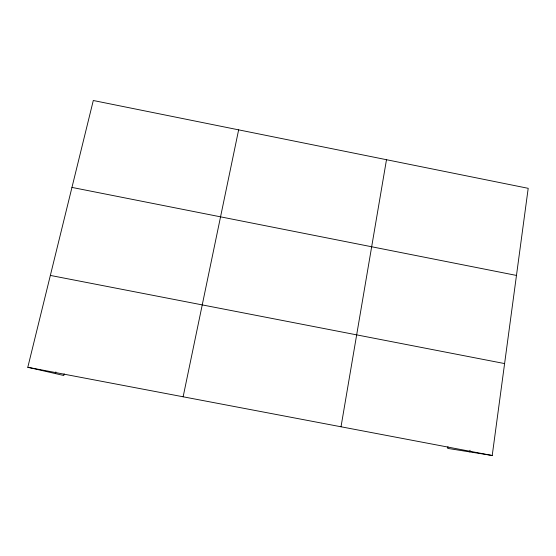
<?xml version="1.0" encoding="UTF-8"?>
<svg xmlns="http://www.w3.org/2000/svg" width="556" height="556" viewBox="0 0 556 556"><rect width="100%" height="100%" fill="white"/><g stroke="black" fill="none" stroke-linecap="round" stroke-linejoin="round"><path stroke-width="0.83" d="M447.941 446.67L447.691 448.386L492.22 455.496L528.2 188.324L93.297 100.504L27.8 367.287L63.787 375.495L64.169 373.882M469.799 451.917L470.028 450.242M341.016 426.779L386.489 159.711M183.132 396.789L238.635 129.854M55.447 373.597L55.85 371.901M27.8 367.287L492.22 455.496M50.353 275.428L504.598 363.575M71.96 187.414L516.468 275.435"/></g></svg>
